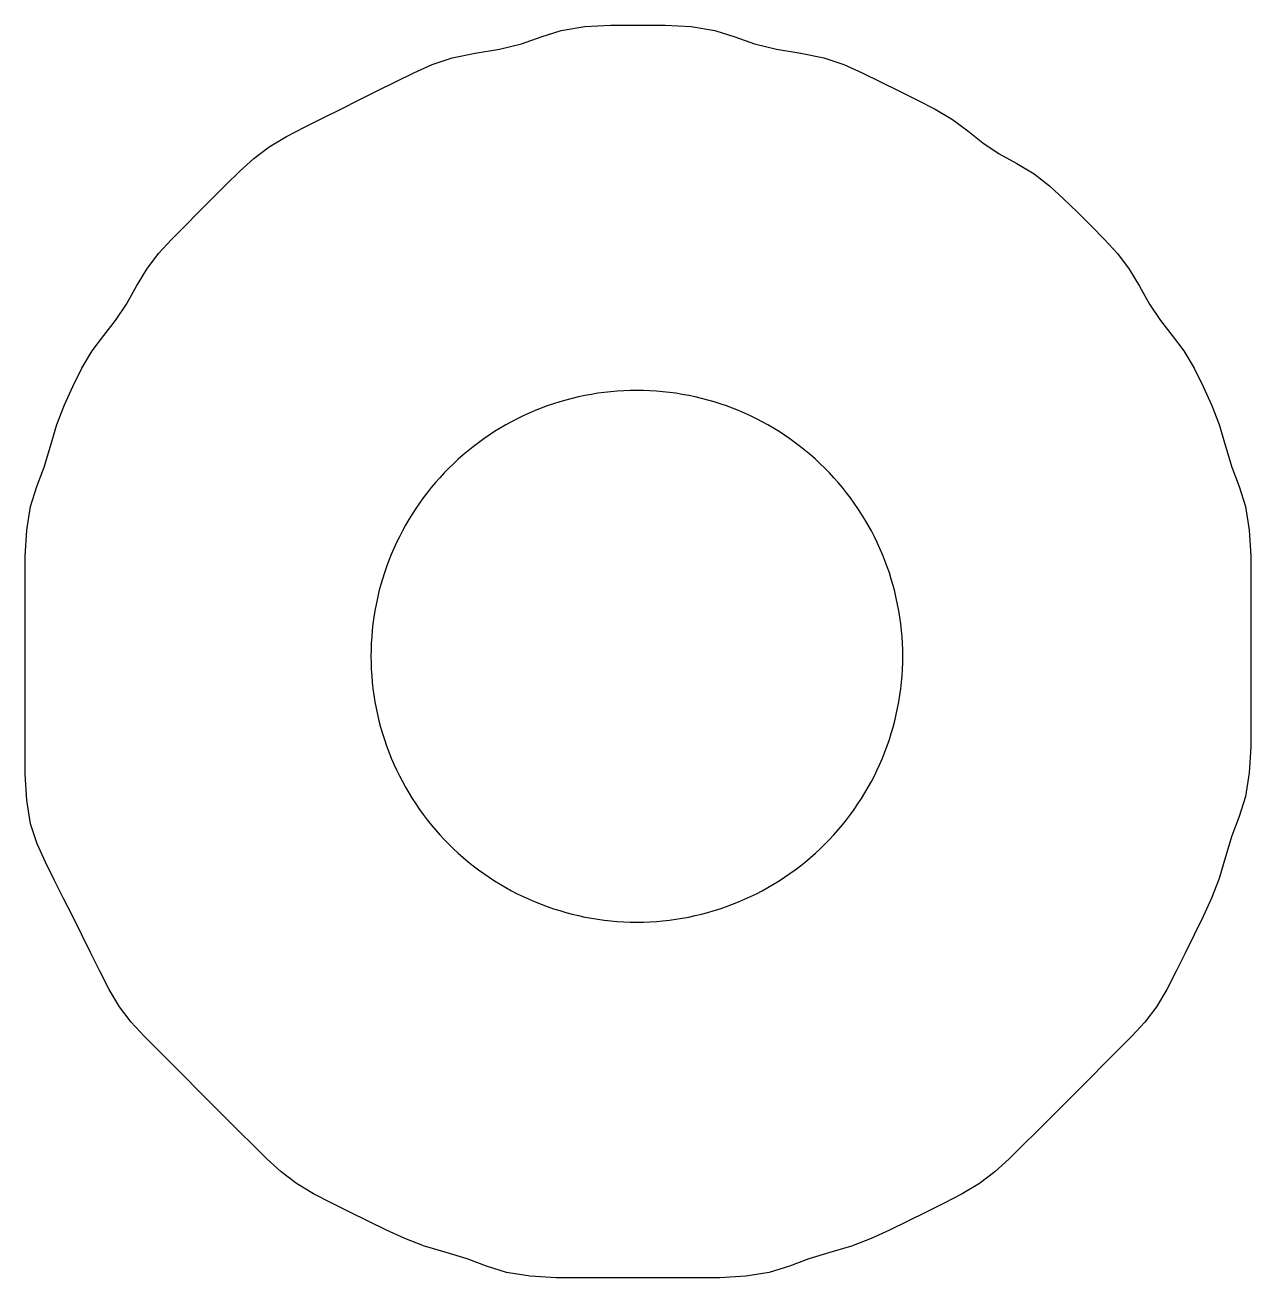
# Model space of a CAD drawing. Header units: millimetres. Extents: x 1 to 120, y 0 to 18.
# Drawn here: x 1.32 to 8.7, y 5.26 to 12.8 of the extents above; entities that cross this region are included whole.
import ezdxf

# ---------------------------------------------------------------- set-up
doc = ezdxf.new("R2010")
doc.units = ezdxf.units.MM

msp = doc.modelspace()

# ---------------------------------------------------------------- linework, layer by layer
for points in [[(8.5802, 7.9186), (8.5413, 7.7922), (8.503, 7.6621), (8.4585, 7.5432), (8.4078, 7.4329), (8.3539, 7.3226), (8.2988, 7.2132), (8.2442, 7.1046), (8.1885, 6.995), (8.1269, 6.891), (8.0563, 6.7986), (7.9783, 6.7138), (7.8969, 6.6313), (7.8148, 6.5491), (7.7327, 6.467), (7.6506, 6.3849), (7.5685, 6.3029), (7.4865, 6.2208), (7.4044, 6.1387), (7.3222, 6.0566), (7.2397, 5.9752), (7.1549, 5.8972), (7.0625, 5.8266), (6.9584, 5.765), (6.8489, 5.7093), (6.7403, 5.6547), (6.6309, 5.5996), (6.5206, 5.5457), (6.4103, 5.495), (6.2913, 5.4505), (6.1613, 5.4122), (6.0348, 5.3733), (5.9186, 5.3301), (5.7971, 5.2914), (5.6559, 5.2681), (5.4985, 5.2598), (5.3352, 5.2585), (5.171, 5.2584), (5.0068, 5.2584), (4.8427, 5.2584), (4.6785, 5.2585), (4.5152, 5.2598), (4.3578, 5.2681), (4.2165, 5.2914), (4.095, 5.3301), (3.9788, 5.3733), (3.8524, 5.4122), (3.7223, 5.4505), (3.6034, 5.495), (3.4931, 5.5457), (3.3828, 5.5996), (3.2734, 5.6547), (3.1648, 5.7093), (3.0552, 5.765), (2.9512, 5.8266), (2.8587, 5.8972), (2.774, 5.9752), (2.6915, 6.0566), (2.6093, 6.1387), (2.5272, 6.2208), (2.4451, 6.3029), (2.3631, 6.3849), (2.281, 6.467), (2.1989, 6.5491), (2.1168, 6.6313), (2.0354, 6.7138), (1.9574, 6.7986), (1.8868, 6.891), (1.8252, 6.995), (1.7695, 7.1046), (1.7148, 7.2132), (1.6598, 7.3226), (1.6053, 7.4329), (1.5507, 7.5415), (1.4957, 7.6509), (1.4418, 7.7612), (1.3917, 7.8715), (1.3516, 7.9922), (1.3283, 8.1334), (1.32, 8.2908), (1.3186, 8.4542), (1.3186, 8.6183), (1.3186, 8.7825), (1.3186, 8.9466), (1.3186, 9.1108), (1.3186, 9.275), (1.3186, 9.4391), (1.32, 9.6024), (1.3283, 9.7599), (1.3516, 9.9011), (1.3903, 10.0226), (1.4335, 10.1388), (1.4724, 10.2653), (1.5107, 10.3953), (1.5552, 10.5142), (1.6059, 10.6245), (1.661, 10.7341), (1.7226, 10.8381), (1.792, 10.9313), (1.8635, 11.0215), (1.9289, 11.1201), (1.9887, 11.2271), (2.0509, 11.3307), (2.1215, 11.4231), (2.1996, 11.5078), (2.281, 11.5903), (2.3631, 11.6725), (2.4451, 11.7546), (2.5273, 11.8367), (2.6098, 11.9181), (2.6946, 11.9961), (2.7871, 12.0667), (2.8911, 12.1283), (3.0006, 12.184), (3.1092, 12.2386), (3.2187, 12.2937), (3.329, 12.3482), (3.4375, 12.4028), (3.547, 12.4578), (3.6573, 12.5117), (3.7676, 12.5618), (3.8882, 12.6025), (4.0277, 12.6303), (4.1739, 12.6536), (4.3063, 12.6856), (4.4234, 12.7274), (4.5449, 12.7661), (4.6861, 12.7893), (4.8435, 12.7976), (5.0068, 12.799), (5.1702, 12.7976), (5.3276, 12.7893), (5.4688, 12.7661), (5.5903, 12.7274), (5.7074, 12.6856), (5.8397, 12.6536), (5.9859, 12.6303), (6.1255, 12.6025), (6.2461, 12.5618), (6.3564, 12.5117), (6.4667, 12.4578), (6.5762, 12.4028), (6.6847, 12.3482), (6.7943, 12.2925), (6.8983, 12.2309), (6.9915, 12.1615), (7.0817, 12.09), (7.1803, 12.0246), (7.2873, 11.9648), (7.3909, 11.9026), (7.4833, 11.832), (7.568, 11.7539), (7.6505, 11.6725), (7.7327, 11.5903), (7.8141, 11.5078), (7.8922, 11.4231), (7.9628, 11.3307), (8.025, 11.2271), (8.0848, 11.1201), (8.1502, 11.0215), (8.2217, 10.9313), (8.2911, 10.8381), (8.3527, 10.7341), (8.4078, 10.6245), (8.4585, 10.5142), (8.503, 10.3953), (8.5413, 10.2653), (8.5802, 10.1388), (8.6234, 10.0226), (8.6621, 9.9011), (8.6854, 9.7599), (8.6936, 9.6024), (8.695, 9.4391), (8.6951, 9.275), (8.6951, 9.1108), (8.6951, 8.9466), (8.6951, 8.7825), (8.695, 8.6183), (8.6936, 8.455), (8.6854, 8.2976), (8.6621, 8.1564), (8.6234, 8.0349)], [(6.5957, 9.1177), (6.5923, 9.1568), (6.588, 9.1959), (6.5827, 9.2348), (6.5764, 9.2735), (6.5693, 9.3121), (6.5611, 9.3506), (6.5521, 9.3888), (6.542, 9.4267), (6.5311, 9.4645), (6.5192, 9.5019), (6.5065, 9.539), (6.4928, 9.5758), (6.4782, 9.6123), (6.4627, 9.6484), (6.4464, 9.6841), (6.4292, 9.7194), (6.4111, 9.7542), (6.3921, 9.7886), (6.3724, 9.8226), (6.3518, 9.856), (6.3304, 9.8889), (6.3081, 9.9213), (6.2851, 9.9531), (6.2614, 9.9844), (6.2368, 10.015), (6.2115, 10.0451), (6.1855, 10.0745), (6.1588, 10.1033), (6.1314, 10.1314), (6.1033, 10.1588), (6.0745, 10.1855), (6.0451, 10.2115), (6.015, 10.2368), (5.9844, 10.2614), (5.9531, 10.2851), (5.9213, 10.3081), (5.8889, 10.3304), (5.856, 10.3518), (5.8226, 10.3724), (5.7886, 10.3921), (5.7542, 10.4111), (5.7194, 10.4292), (5.6841, 10.4464), (5.6484, 10.4627), (5.6123, 10.4782), (5.5758, 10.4928), (5.539, 10.5065), (5.5019, 10.5192), (5.4645, 10.5311), (5.4267, 10.542), (5.3888, 10.5521), (5.3506, 10.5611), (5.3121, 10.5693), (5.2735, 10.5764), (5.2348, 10.5827), (5.1959, 10.588), (5.1568, 10.5923), (5.1177, 10.5957), (5.0785, 10.5981), (5.0393, 10.5995), (5, 10.6), (4.9607, 10.5995), (4.9215, 10.5981), (4.8823, 10.5957), (4.8432, 10.5923), (4.8041, 10.588), (4.7652, 10.5827), (4.7265, 10.5764), (4.6879, 10.5693), (4.6494, 10.5611), (4.6112, 10.5521), (4.5733, 10.542), (4.5355, 10.5311), (4.4981, 10.5192), (4.461, 10.5065), (4.4242, 10.4928), (4.3877, 10.4782), (4.3516, 10.4627), (4.3159, 10.4464), (4.2806, 10.4292), (4.2458, 10.4111), (4.2114, 10.3921), (4.1774, 10.3724), (4.144, 10.3518), (4.1111, 10.3304), (4.0787, 10.3081), (4.0469, 10.2851), (4.0156, 10.2614), (3.985, 10.2368), (3.9549, 10.2115), (3.9255, 10.1855), (3.8967, 10.1588), (3.8686, 10.1314), (3.8412, 10.1033), (3.8145, 10.0745), (3.7885, 10.0451), (3.7632, 10.015), (3.7386, 9.9844), (3.7149, 9.9531), (3.6919, 9.9213), (3.6696, 9.8889), (3.6482, 9.856), (3.6276, 9.8226), (3.6079, 9.7886), (3.5889, 9.7542), (3.5708, 9.7194), (3.5536, 9.6841), (3.5373, 9.6484), (3.5218, 9.6123), (3.5072, 9.5758), (3.4935, 9.539), (3.4808, 9.5019), (3.4689, 9.4645), (3.458, 9.4267), (3.4479, 9.3888), (3.4389, 9.3506), (3.4307, 9.3121), (3.4236, 9.2735), (3.4173, 9.2348), (3.412, 9.1959), (3.4077, 9.1568), (3.4043, 9.1177), (3.4019, 9.0785), (3.4005, 9.0393), (3.4, 9), (3.4005, 8.9607), (3.4019, 8.9215), (3.4043, 8.8823), (3.4077, 8.8432), (3.412, 8.8041), (3.4173, 8.7652), (3.4236, 8.7265), (3.4307, 8.6879), (3.4389, 8.6494), (3.4479, 8.6112), (3.458, 8.5733), (3.4689, 8.5355), (3.4808, 8.4981), (3.4935, 8.461), (3.5072, 8.4242), (3.5218, 8.3877), (3.5373, 8.3516), (3.5536, 8.3159), (3.5708, 8.2806), (3.5889, 8.2458), (3.6079, 8.2114), (3.6276, 8.1774), (3.6482, 8.144), (3.6696, 8.1111), (3.6919, 8.0787), (3.7149, 8.0469), (3.7386, 8.0156), (3.7632, 7.985), (3.7885, 7.9549), (3.8145, 7.9255), (3.8412, 7.8967), (3.8686, 7.8686), (3.8967, 7.8412), (3.9255, 7.8145), (3.9549, 7.7885), (3.985, 7.7632), (4.0156, 7.7386), (4.0469, 7.7149), (4.0787, 7.6919), (4.1111, 7.6696), (4.144, 7.6482), (4.1774, 7.6276), (4.2114, 7.6079), (4.2458, 7.5889), (4.2806, 7.5708), (4.3159, 7.5536), (4.3516, 7.5373), (4.3877, 7.5218), (4.4242, 7.5072), (4.461, 7.4935), (4.4981, 7.4808), (4.5355, 7.4689), (4.5733, 7.458), (4.6112, 7.4479), (4.6494, 7.4389), (4.6879, 7.4307), (4.7265, 7.4236), (4.7652, 7.4173), (4.8041, 7.412), (4.8432, 7.4077), (4.8823, 7.4043), (4.9215, 7.4019), (4.9607, 7.4005), (5, 7.4), (5.0393, 7.4005), (5.0785, 7.4019), (5.1177, 7.4043), (5.1568, 7.4077), (5.1959, 7.412), (5.2348, 7.4173), (5.2735, 7.4236), (5.3121, 7.4307), (5.3506, 7.4389), (5.3888, 7.4479), (5.4267, 7.458), (5.4645, 7.4689), (5.5019, 7.4808), (5.539, 7.4935), (5.5758, 7.5072), (5.6123, 7.5218), (5.6484, 7.5373), (5.6841, 7.5536), (5.7194, 7.5708), (5.7542, 7.5889), (5.7886, 7.6079), (5.8226, 7.6276), (5.856, 7.6482), (5.8889, 7.6696), (5.9213, 7.6919), (5.9531, 7.7149), (5.9844, 7.7386), (6.015, 7.7632), (6.0451, 7.7885), (6.0745, 7.8145), (6.1033, 7.8412), (6.1314, 7.8686), (6.1588, 7.8967), (6.1855, 7.9255), (6.2115, 7.9549), (6.2368, 7.985), (6.2614, 8.0156), (6.2851, 8.0469), (6.3081, 8.0787), (6.3304, 8.1111), (6.3518, 8.144), (6.3724, 8.1774), (6.3921, 8.2114), (6.4111, 8.2458), (6.4292, 8.2806), (6.4464, 8.3159), (6.4627, 8.3516), (6.4782, 8.3877), (6.4928, 8.4242), (6.5065, 8.461), (6.5192, 8.4981), (6.5311, 8.5355), (6.542, 8.5733), (6.5521, 8.6112), (6.5611, 8.6494), (6.5693, 8.6879), (6.5764, 8.7265), (6.5827, 8.7652), (6.588, 8.8041), (6.5923, 8.8432), (6.5957, 8.8823), (6.5981, 8.9215), (6.5995, 8.9607), (6.6, 9), (6.5995, 9.0393), (6.5981, 9.0785)]]:
    msp.add_lwpolyline(points, close=True)

doc.saveas('drawing.dxf')
